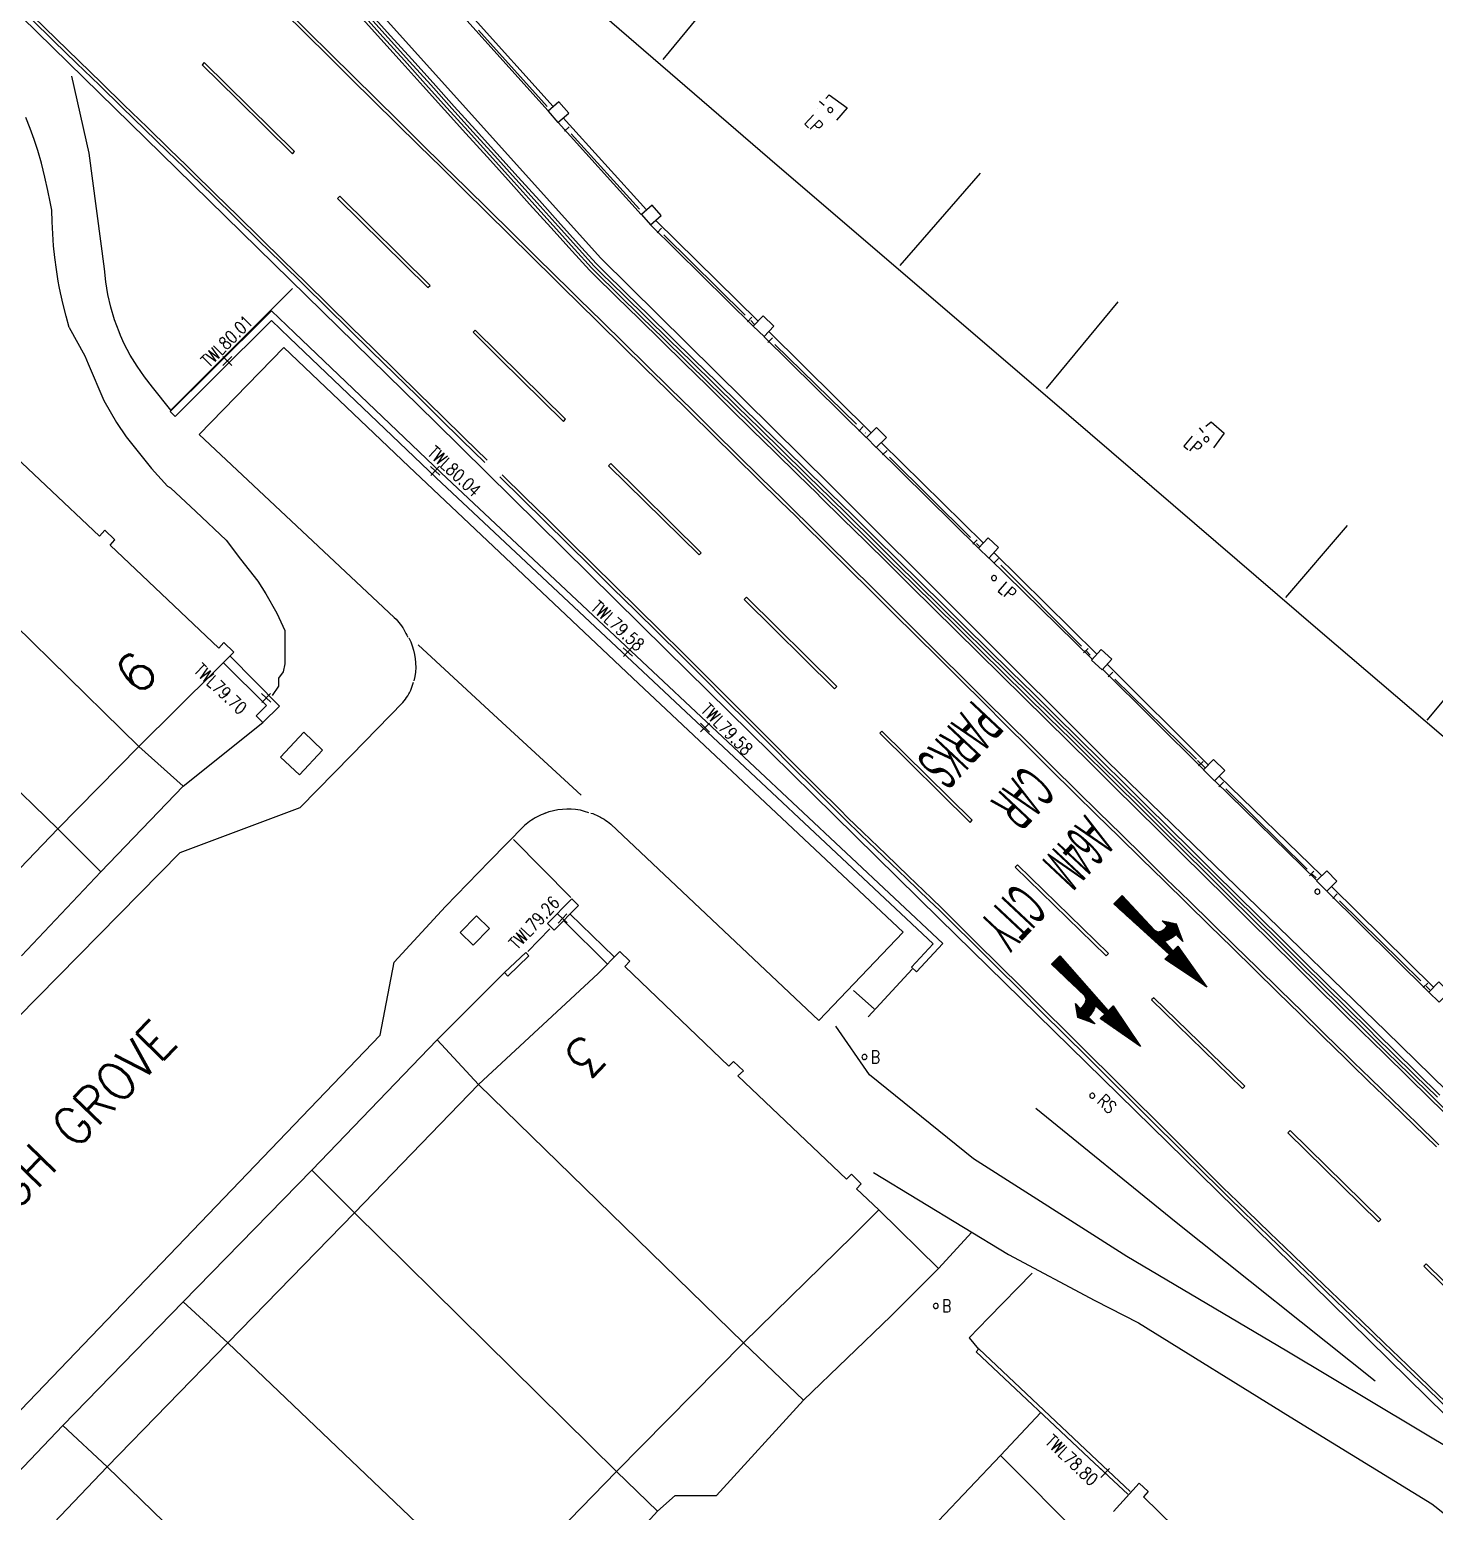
# Model space of a CAD drawing. Extents: x 427500 to 429848, y 434500 to 436505.
# Drawn here: x 429669.31 to 429713.58, y 434694.53 to 434741.22 of the extents above; entities that cross this region are included whole.
import ezdxf

# ---------------------------------------------------------------- set-up
doc = ezdxf.new("R2010")
doc.units = 0
doc.layers.get('0').update_dxf_attribs({"color": 222})
doc.layers.add('LPTIP_Ex_Base', color=8, linetype='Continuous')
doc.layers.add('ROADNAME', color=7, linetype='Continuous')
doc.styles.add('ARIAL', font='arial.ttf', dxfattribs={"width": 0.8})
doc.styles.add('LCC Romans', font='romans.shx', dxfattribs={"width": 0.9})
doc.styles.add('MtXpl_Romans', font='romans__.ttf')
doc.styles.get("Standard").update_dxf_attribs({"font": 'romans.shx'})

# ---------------------------------------------------------------- blocks, each defined once
blk = doc.blocks.new('FENCE_UP')
at = {"color": 0, "linetype": 'ByBlock', "flags": 128}
blk.add_lwpolyline([(0, 0.5), (0, -0.5)], dxfattribs=at)
blk = doc.blocks.new('CIRCL')
at = {"color": 0, "linetype": 'ByBlock', "flags": 128}
for points in [[(0.5, 0), (0.475, 0.154), (0.404, 0.293), (0.293, 0.404), (0.154, 0.475), (0, 0.5), (-0.154, 0.475), (-0.293, 0.404), (-0.404, 0.293), (-0.475, 0.154), (-0.5, 0), (-0.475, -0.154), (-0.404, -0.293), (-0.293, -0.404), (-0.154, -0.475), (0, -0.5), (0.154, -0.475), (0.293, -0.404), (0.404, -0.293), (0.475, -0.154)], [(0.5, 0), (0.475, -0.154)]]:
    blk.add_lwpolyline(points, dxfattribs=at)
blk = doc.blocks.new('MH_ARROW_15')
at = {"color": 0, "linetype": 'ByBlock', "flags": 128}
for points in [[(-0.104292, 0.056859), (0.033795, 0.104793)], [(0.055556, 0.093662), (0.001504, 0.093662)], [(0.050742, 0.096169), (0.008724, 0.096169)], [(0.045828, 0.098576), (0.015945, 0.098576)], [(0.041015, 0.101183), (0.023165, 0.101183)], [(0.036101, 0.10369), (0.030385, 0.10369)], [(0.033795, 0.104793), (0.129663, 0.055455)], [(-0.5, -0.047633), (-0.102487, 0.01063)], [(-0.102587, 0.000802), (-0.169174, 0.000802)], [(-0.102587, 0.00341), (-0.152026, 0.00341)], [(-0.102487, 0.005917), (-0.134878, 0.005917)], [(-0.102487, 0.008424), (-0.11783, 0.008424)], [(-0.027276, 0.056458), (-0.104292, 0.056859)], [(-0.102487, 0.01063), (-0.102788, -0.030686)], [(0.123746, 0.058564), (-0.099679, 0.058564)], [(0.118833, 0.060971), (-0.092459, 0.060971)], [(0.114019, 0.063578), (-0.085239, 0.063578)], [(0.109105, 0.066085), (-0.078018, 0.066085)], [(0.104292, 0.068592), (-0.070798, 0.068592)], [(0.099378, 0.071099), (-0.063578, 0.071099)], [(0.094565, 0.073606), (-0.056358, 0.073606)], [(0.089651, 0.076013), (-0.049138, 0.076013)], [(0.084737, 0.07862), (-0.041917, 0.07862)], [(0.079924, 0.081127), (-0.034697, 0.081127)], [(0.07501, 0.083634), (-0.027477, 0.083634)], [(-0.024769, 0.0358), (-0.027276, 0.056458)], [(0.12856, 0.056057), (-0.027176, 0.056057)], [(0.071099, 0.05355), (-0.026875, 0.05355)], [(0.070798, 0.051043), (-0.026574, 0.051043)], [(0.070497, 0.048536), (-0.026274, 0.048536)], [(0.070096, 0.046029), (-0.025973, 0.046029)], [(0.069795, 0.043522), (-0.025672, 0.043522)], [(0.069495, 0.041015), (-0.025371, 0.041015)], [(0.069093, 0.038408), (-0.02507, 0.038408)], [(0.068793, 0.036001), (-0.024769, 0.036001)], [(-0.019254, 0.015443), (-0.024769, 0.0358)], [(0.068893, 0.033494), (-0.024168, 0.033494)], [(0.069394, 0.030987), (-0.023466, 0.030987)], [(0.069896, 0.02848), (-0.022764, 0.02848)], [(0.070397, 0.025973), (-0.022062, 0.025973)], [(0.070899, 0.023466), (-0.02146, 0.023466)], [(0.0714, 0.020959), (-0.020758, 0.020959)], [(0.070197, 0.086141), (-0.020257, 0.086141)], [(0.072002, 0.018452), (-0.020056, 0.018452)], [(0.072503, 0.015945), (-0.019354, 0.015945)], [(-0.013438, -0.000401), (-0.019254, 0.015443)], [(0.073004, 0.013438), (-0.018452, 0.013438)], [(0.073506, 0.010931), (-0.017549, 0.010931)], [(0.07491, 0.008424), (-0.016647, 0.008424)], [(0.076815, 0.005917), (-0.015744, 0.005917)], [(0.078821, 0.00341), (-0.014842, 0.00341)], [(0.080826, 0.000802), (-0.013839, 0.000802)], [(0.065283, 0.088648), (-0.013037, 0.088648)], [(0.060469, 0.091155), (-0.005716, 0.091155)], [(0.0714, 0.055756), (0.068692, 0.034797)], [(0.068692, 0.034797), (0.073706, 0.009928)], [(0.129663, 0.055455), (0.0714, 0.055756)], [(0.073706, 0.009928), (0.091757, -0.013037)], [(-0.103189, -0.104793), (-0.5, -0.047633)], [(0.499799, -0.046731), (-0.494384, -0.046731)], [(0.499799, -0.049238), (-0.488367, -0.049238)], [(0.499799, -0.044224), (-0.477236, -0.044224)], [(0.499699, -0.051745), (-0.471019, -0.051745)], [(0.499799, -0.041717), (-0.460189, -0.041717)], [(0.499699, -0.054252), (-0.45357, -0.054252)], [(0.499799, -0.03931), (-0.443041, -0.03931)], [(0.499699, -0.056759), (-0.436221, -0.056759)], [(0.499799, -0.036703), (-0.425892, -0.036703)], [(0.499699, -0.059266), (-0.418873, -0.059266)], [(0.499799, -0.034196), (-0.408845, -0.034196)], [(-0.102988, -0.061873), (-0.401424, -0.061873)], [(0.4999, -0.031689), (-0.391697, -0.031689)], [(-0.102988, -0.06428), (-0.384075, -0.06428)], [(-0.102788, -0.029182), (-0.374549, -0.029182)], [(-0.102988, -0.066787), (-0.366727, -0.066787)], [(-0.102788, -0.026675), (-0.357401, -0.026675)], [(-0.102988, -0.069294), (-0.349278, -0.069294)], [(-0.102688, -0.024268), (-0.340353, -0.024268)], [(-0.102988, -0.071801), (-0.331929, -0.071801)], [(-0.102688, -0.021661), (-0.323205, -0.021661)], [(-0.102988, -0.074308), (-0.314481, -0.074308)], [(-0.102688, -0.019154), (-0.306057, -0.019154)], [(-0.103089, -0.076915), (-0.297132, -0.076915)], [(-0.102688, -0.016747), (-0.289009, -0.016747)], [(-0.103089, -0.079322), (-0.279783, -0.079322)], [(-0.102688, -0.01414), (-0.271861, -0.01414)], [(-0.103089, -0.081829), (-0.262335, -0.081829)], [(-0.102688, -0.011633), (-0.254713, -0.011633)], [(-0.103089, -0.084336), (-0.244986, -0.084336)], [(-0.102587, -0.009126), (-0.237565, -0.009126)], [(-0.103089, -0.086843), (-0.227537, -0.086843)], [(-0.102587, -0.006619), (-0.220517, -0.006619)], [(-0.103089, -0.08935), (-0.210189, -0.08935)], [(-0.102587, -0.004112), (-0.203369, -0.004112)], [(-0.103189, -0.091857), (-0.19284, -0.091857)], [(-0.102587, -0.001705), (-0.186221, -0.001705)], [(-0.102988, -0.060971), (-0.103189, -0.104793)], [(0.499499, -0.086743), (-0.102988, -0.060971)], [(-0.102788, -0.030686), (-0.001103, -0.025572)], [(0.499699, -0.061873), (-0.082431, -0.061873)], [(0.4999, -0.029182), (-0.073907, -0.029182)], [(0.4999, -0.026675), (-0.024168, -0.026675)], [(0.499699, -0.06428), (-0.023867, -0.06428)], [(-0.001103, -0.025572), (-0.013438, -0.000401)], [(0.082732, -0.001705), (-0.012836, -0.001705)], [(0.084737, -0.004112), (-0.011532, -0.004112)], [(0.086743, -0.006619), (-0.010329, -0.006619)], [(0.088648, -0.009126), (-0.009126, -0.009126)], [(0.090654, -0.011633), (-0.007922, -0.011633)], [(0.095668, -0.01414), (-0.006719, -0.01414)], [(0.104392, -0.016747), (-0.005415, -0.016747)], [(0.113217, -0.019154), (-0.004212, -0.019154)], [(0.4999, -0.021661), (-0.003008, -0.021661)], [(0.4999, -0.024268), (-0.001805, -0.024268)], [(0.499599, -0.066787), (0.034697, -0.066787)], [(0.091757, -0.013037), (0.119134, -0.020858)], [(0.499599, -0.069294), (0.093261, -0.069294)], [(0.119134, -0.020858), (0.5, -0.011833)], [(0.499599, -0.071801), (0.151825, -0.071801)], [(0.4999, -0.019154), (0.190634, -0.019154)], [(0.499599, -0.074308), (0.210389, -0.074308)], [(0.499599, -0.076915), (0.268953, -0.076915)], [(0.5, -0.016747), (0.296229, -0.016747)], [(0.499599, -0.079322), (0.327517, -0.079322)], [(0.499499, -0.081829), (0.386081, -0.081829)], [(0.5, -0.01414), (0.401725, -0.01414)], [(0.499499, -0.084336), (0.444645, -0.084336)], [(0.5, -0.011833), (0.499499, -0.086743)], [(-0.103189, -0.094364), (-0.175391, -0.094364)], [(-0.103189, -0.096871), (-0.158043, -0.096871)], [(-0.103189, -0.099479), (-0.140694, -0.099479)], [(-0.103189, -0.101885), (-0.123245, -0.101885)], [(-0.103189, -0.104392), (-0.105897, -0.104392)]]:
    blk.add_lwpolyline(points, dxfattribs=at)
blk = doc.blocks.new('MH_ARROW_16')
at = {"color": 0, "linetype": 'ByBlock', "flags": 128}
for points in [[(-0.5, 0.045091), (-0.10248, 0.103979)], [(-0.102579, 0.095181), (-0.162567, 0.095181)], [(-0.102579, 0.09768), (-0.145671, 0.09768)], [(-0.10248, 0.10018), (-0.128774, 0.10018)], [(-0.10248, 0.102679), (-0.111978, 0.102679)], [(-0.10248, 0.103979), (-0.102679, 0.062687)], [(-0.103079, -0.011398), (-0.5, 0.045091)], [(0.4999, 0.045191), (-0.4999, 0.045191)], [(0.4999, 0.04769), (-0.483103, 0.04769)], [(0.4998, 0.042591), (-0.482404, 0.042591)], [(0.4999, 0.05019), (-0.466207, 0.05019)], [(0.4998, 0.040192), (-0.464907, 0.040192)], [(0.4999, 0.052689), (-0.44931, 0.052689)], [(0.4998, 0.037692), (-0.447311, 0.037692)], [(0.4999, 0.055189), (-0.432513, 0.055189)], [(0.4998, 0.035193), (-0.429814, 0.035193)], [(0.4999, 0.057588), (-0.415617, 0.057588)], [(0.4998, 0.032693), (-0.412218, 0.032693)], [(0.4999, 0.060188), (-0.39872, 0.060188)], [(-0.102879, 0.030194), (-0.394721, 0.030194)], [(0.4999, 0.062687), (-0.381824, 0.062687)], [(-0.102879, 0.027594), (-0.377125, 0.027594)], [(-0.102679, 0.065087), (-0.365027, 0.065087)], [(-0.102879, 0.025195), (-0.359628, 0.025195)], [(-0.102679, 0.067686), (-0.34813, 0.067686)], [(-0.102879, 0.022695), (-0.342032, 0.022695)], [(-0.102679, 0.070186), (-0.331234, 0.070186)], [(-0.102879, 0.020096), (-0.324535, 0.020096)], [(-0.102679, 0.072685), (-0.314337, 0.072685)], [(-0.102879, 0.017696), (-0.306939, 0.017696)], [(-0.102679, 0.075185), (-0.29754, 0.075185)], [(-0.102879, 0.015197), (-0.289442, 0.015197)], [(-0.102579, 0.077684), (-0.280644, 0.077684)], [(-0.102879, 0.012697), (-0.271846, 0.012697)], [(-0.102579, 0.080184), (-0.263747, 0.080184)], [(-0.102979, 0.010198), (-0.254349, 0.010198)], [(-0.102579, 0.082583), (-0.246951, 0.082583)], [(-0.102979, 0.007698), (-0.236753, 0.007698)], [(-0.102579, 0.085183), (-0.230054, 0.085183)], [(-0.102979, 0.005099), (-0.219256, 0.005099)], [(-0.102579, 0.087682), (-0.213157, 0.087682)], [(-0.102979, 0.002699), (-0.20166, 0.002699)], [(-0.102579, 0.090182), (-0.196261, 0.090182)], [(-0.102979, 0.0002), (-0.184163, 0.0002)], [(-0.102579, 0.092681), (-0.179464, 0.092681)], [(-0.102879, 0.032494), (-0.103079, -0.011398)], [(-0.0012, 0.026795), (-0.102879, 0.032494)], [(-0.102679, 0.062687), (0.5, 0.082583)], [(0.4998, 0.030194), (-0.061188, 0.030194)], [(0.4999, 0.065087), (-0.029494, 0.065087)], [(-0.019796, -0.013997), (-0.013797, 0.0018)], [(0.4998, 0.027594), (-0.016497, 0.027594)], [(0.080884, 0.0002), (-0.014397, 0.0002)], [(-0.013797, 0.0018), (-0.0012, 0.026795)], [(0.082883, 0.002699), (-0.013397, 0.002699)], [(0.084883, 0.005099), (-0.012098, 0.005099)], [(0.086883, 0.007698), (-0.010898, 0.007698)], [(0.088882, 0.010198), (-0.009598, 0.010198)], [(0.090982, 0.012697), (-0.008398, 0.012697)], [(0.09818, 0.015197), (-0.007099, 0.015197)], [(0.107279, 0.017696), (-0.005799, 0.017696)], [(0.116377, 0.020096), (-0.004599, 0.020096)], [(0.4997, 0.022695), (-0.003299, 0.022695)], [(0.4998, 0.025195), (-0.0021, 0.025195)], [(0.5, 0.067686), (0.046391, 0.067686)], [(0.091482, 0.013297), (0.073185, -0.009498)], [(0.118876, 0.020796), (0.091482, 0.013297)], [(0.4997, 0.007698), (0.118876, 0.020796)], [(0.5, 0.070186), (0.122276, 0.070186)], [(0.4997, 0.020096), (0.138972, 0.020096)], [(0.5, 0.072685), (0.19826, 0.072685)], [(0.4997, 0.017696), (0.211358, 0.017696)], [(0.5, 0.075185), (0.274145, 0.075185)], [(0.4997, 0.015197), (0.283743, 0.015197)], [(0.5, 0.077684), (0.35003, 0.077684)], [(0.4997, 0.012697), (0.356229, 0.012697)], [(0.5, 0.080184), (0.425915, 0.080184)], [(0.4997, 0.010198), (0.428614, 0.010198)], [(0.5, 0.082583), (0.4997, 0.007698)], [(-0.102979, -0.0023), (-0.166667, -0.0023)], [(-0.102979, -0.004799), (-0.14907, -0.004799)], [(-0.102979, -0.007299), (-0.131574, -0.007299)], [(-0.102979, -0.009798), (-0.113977, -0.009798)], [(0.032294, -0.103979), (-0.105379, -0.054589)], [(-0.105379, -0.054589), (-0.028294, -0.054889)], [(-0.041592, -0.054789), (-0.104579, -0.054789)], [(0.125275, -0.057289), (-0.09758, -0.057289)], [(0.120276, -0.059788), (-0.090582, -0.059788)], [(0.115277, -0.062288), (-0.083683, -0.062288)], [(0.110278, -0.064787), (-0.076685, -0.064787)], [(0.105279, -0.067287), (-0.069786, -0.067287)], [(0.10028, -0.069786), (-0.062787, -0.069786)], [(0.095381, -0.072286), (-0.055789, -0.072286)], [(0.090382, -0.074785), (-0.04889, -0.074785)], [(0.085383, -0.077285), (-0.041892, -0.077285)], [(0.080384, -0.079784), (-0.034993, -0.079784)], [(-0.028294, -0.054889), (-0.025595, -0.034293)], [(0.070386, -0.054789), (-0.028294, -0.054789)], [(0.070086, -0.05229), (-0.027994, -0.05229)], [(0.075385, -0.082284), (-0.027994, -0.082284)], [(0.069786, -0.04979), (-0.027594, -0.04979)], [(0.069486, -0.047291), (-0.027295, -0.047291)], [(0.069186, -0.044791), (-0.026995, -0.044791)], [(0.068886, -0.042292), (-0.026595, -0.042292)], [(0.068586, -0.039792), (-0.026295, -0.039792)], [(0.068286, -0.037293), (-0.025995, -0.037293)], [(0.067886, -0.034793), (-0.025695, -0.034793)], [(-0.025595, -0.034293), (-0.019796, -0.013997)], [(0.068286, -0.032394), (-0.024995, -0.032394)], [(0.068786, -0.029794), (-0.024295, -0.029794)], [(0.069386, -0.027295), (-0.023595, -0.027295)], [(0.069886, -0.024795), (-0.022895, -0.024795)], [(0.070386, -0.022296), (-0.022196, -0.022296)], [(0.070986, -0.019796), (-0.021496, -0.019796)], [(0.070386, -0.084783), (-0.020996, -0.084783)], [(0.071486, -0.017397), (-0.020796, -0.017397)], [(0.071986, -0.014797), (-0.019996, -0.014797)], [(0.072585, -0.012298), (-0.019196, -0.012298)], [(0.073085, -0.009798), (-0.018196, -0.009798)], [(0.074885, -0.007299), (-0.017297, -0.007299)], [(0.076885, -0.004799), (-0.016297, -0.004799)], [(0.078884, -0.0023), (-0.015397, -0.0023)], [(0.065487, -0.087283), (-0.014097, -0.087283)], [(0.060488, -0.089782), (-0.007099, -0.089782)], [(0.055489, -0.092382), (-0.0002, -0.092382)], [(0.128674, -0.055589), (0.032294, -0.103979)], [(0.073185, -0.009498), (0.067886, -0.034293)], [(0.067886, -0.034293), (0.070386, -0.055389)], [(0.070386, -0.055389), (0.128674, -0.055589)], [(0.05049, -0.094881), (0.006799, -0.094881)], [(0.045491, -0.097281), (0.013797, -0.097281)], [(0.040492, -0.09978), (0.020696, -0.09978)], [(0.035493, -0.10228), (0.027694, -0.10228)]]:
    blk.add_lwpolyline(points, dxfattribs=at)
blk = doc.blocks.new('SPOT')
at = {"color": 0, "linetype": 'ByBlock', "flags": 128}
for points in [[(-0.5, 0), (0.5, 0)], [(0, 0.5), (0, -0.5)]]:
    blk.add_lwpolyline(points, dxfattribs=at)

msp = doc.modelspace()

# ---------------------------------------------------------------- linework, layer by layer
at = {"layer": 'LPTIP_Ex_Base', "color": 251, "true_color": 0x636466}
for p, q in [((429670.557, 434731.83), (429670.557, 434731.83)), ((429670.557, 434731.83), (429670.557, 434731.83)), ((429670.557, 434731.83), (429670.557, 434731.83)), ((429670.557, 434731.83), (429670.557, 434731.83)), ((429670.557, 434731.83), (429670.557, 434731.83)), ((429670.557, 434731.83), (429670.557, 434731.83)), ((429670.557, 434731.83), (429670.557, 434731.83)), ((429670.557, 434731.83), (429670.557, 434731.83)), ((429670.557, 434731.83), (429671.05, 434730.934)), ((429671.05, 434730.934), (429671.15, 434730.684)), ((429671.15, 434730.684), (429671.65, 434729.534)), ((429671.65, 434729.534), (429672.05, 434728.834)), ((429672.05, 434728.834), (429672.35, 434728.384)), ((429672.35, 434728.384), (429673.15, 434727.384)), ((429663.8, 434727.384), (429672.75, 434718.634)), ((429673.15, 434727.384), (429673.65, 434726.834)), ((429673.65, 434726.834), (429673.75, 434726.784)), ((429673.75, 434726.784), (429674.55, 434726.034)), ((429674.55, 434726.034), (429675.5, 434725.134)), ((429675.5, 434725.134), (429675.95, 434724.534)), ((429675.95, 434724.534), (429676.5, 434723.834)), ((429662.45, 434723.534), (429670.2, 434716.034)), ((429676.5, 434723.834), (429676.75, 434723.434)), ((429676.75, 434723.434), (429677.1, 434722.834)), ((429677.1, 434722.834), (429677.35, 434722.284)), ((429677.35, 434722.284), (429677.35, 434721.234)), ((429677.35, 434721.234), (429677.3, 434720.984)), ((429675.157, 434721.009), (429672.75, 434718.634)), ((429677.3, 434720.984), (429677.15, 434720.784)), ((429677.15, 434720.784), (429677.15, 434720.534)), ((429677.15, 434720.534), (429676.95, 434720.234)), ((429674.15, 434717.384), (429676.654, 434719.384)), ((429672.75, 434718.634), (429670.2, 434716.034)), ((429672.75, 434718.634), (429674.15, 434717.384)), ((429671.55, 434714.684), (429674.15, 434717.384)), ((429674.05, 434715.284), (429677.83, 434716.711)), ((429677.83, 434716.711), (429677.83, 434716.711)), ((429677.83, 434716.711), (429677.83, 434716.711)), ((429670.2, 434716.034), (429667.65, 434713.384)), ((429670.2, 434716.034), (429671.55, 434714.684)), ((429659.8, 434700.834), (429674.05, 434715.284)), ((429669.05, 434712.034), (429671.55, 434714.684)), ((429680.8, 434711.834), (429682.41, 434713.586)), ((429682.41, 434713.586), (429682.41, 434713.586)), ((429682.41, 434713.586), (429682.41, 434713.586)), ((429682.41, 434713.586), (429682.41, 434713.586)), ((429682.41, 434713.586), (429682.41, 434713.586)), ((429682.41, 434713.586), (429682.41, 434713.586)), ((429680.35, 434709.534), (429680.8, 434711.834)), ((429682.15, 434709.384), (429684.271, 434711.505)), ((429683.45, 434707.984), (429687.223, 434711.473)), ((429666.35, 434694.934), (429680.35, 434709.534)), ((429682.15, 434709.384), (429678.2, 434705.284)), ((429683.45, 434707.984), (429682.15, 434709.384)), ((429683.45, 434707.984), (429679.55, 434703.934)), ((429691.8, 434699.834), (429683.45, 434707.984)), ((429678.2, 434705.284), (429674.15, 434701.134)), ((429678.2, 434705.284), (429679.55, 434703.934)), ((429679.55, 434703.934), (429675.55, 434699.834)), ((429679.55, 434703.934), (429687.8, 434695.784)), ((429696.073, 434704.026), (429697.95, 434702.184)), ((429695.245, 434703.199), (429691.8, 434699.834)), ((429699.002, 434703.322), (429697.95, 434702.184)), ((429696.45, 434700.684), (429697.95, 434702.184)), ((429674.15, 434701.134), (429670.35, 434697.234)), ((429674.15, 434701.134), (429675.55, 434699.834)), ((429693.7, 434698.034), (429696.45, 434700.684)), ((429699.526, 434700.632), (429698.912, 434700.001)), ((429675.55, 434699.834), (429671.75, 434695.934)), ((429675.55, 434699.834), (429683.95, 434691.834)), ((429687.8, 434695.784), (429691.8, 434699.834)), ((429693.7, 434698.034), (429691.8, 434699.834)), ((429698.912, 434700.001), (429699.214, 434699.642)), ((429690.95, 434695.034), (429693.7, 434698.034)), ((429699.9, 434696.284), (429701.174, 434697.64)), ((429670.35, 434697.234), (429666.45, 434693.134)), ((429670.35, 434697.234), (429671.75, 434695.934)), ((429697.95, 434694.234), (429699.9, 434696.284)), ((429702.525, 434693.658), (429699.9, 434696.284)), ((429671.75, 434695.934), (429667.8, 434691.784)), ((429671.75, 434695.934), (429680.1, 434687.834)), ((429683.95, 434691.834), (429687.8, 434695.784)), ((429687.8, 434695.784), (429689.1, 434694.534)), ((429689.1, 434694.534), (429689.65, 434695.034)), ((429689.65, 434695.034), (429690.95, 434695.034)), ((429688.55, 434693.934), (429689.1, 434694.534))]:
    msp.add_line(p, q, dxfattribs=at)
at = {"layer": 'LPTIP_Ex_Base', "color": 251, "true_color": 0x636466, "flags": 128}
for points in [[(429673.058, 434751.203), (429673.091, 434751.085), (429673.137, 434750.918), (429673.192, 434750.723), (429673.252, 434750.525), (429673.313, 434750.345), (429673.371, 434750.192), (429673.427, 434750.05), (429673.49, 434749.908), (429673.568, 434749.752), (429673.67, 434749.572), (429673.814, 434749.34), (429673.996, 434749.066), (429674.185, 434748.787), (429674.353, 434748.543), (429674.469, 434748.374), (429679.456, 434742.75), (429687.305, 434734.012), (429694.539, 434726.875), (429703.289, 434718.145), (429712.045, 434709.659), (429720.189, 434701.7)], [(429717.099, 434716.172), (429709.979, 434722.255), (429701.382, 434729.64), (429692.869, 434736.937), (429685.278, 434743.487), (429680.689, 434747.381)], [(429666.605, 434744.014), (429673.949, 434736.834), (429682.098, 434728.853), (429689.359, 434721.681), (429697.981, 434713.198), (429706.718, 434704.638), (429715.137, 434696.375)], [(429691.453, 434742.936), (429689.265, 434740.28)], [(429677.298, 434741.783), (429678.011, 434741.081), (429678.723, 434740.379), (429679.435, 434739.676), (429680.147, 434738.974), (429680.859, 434738.272), (429681.571, 434737.57), (429682.283, 434736.868), (429682.995, 434736.166), (429683.707, 434735.464), (429684.42, 434734.762), (429685.132, 434734.06), (429685.844, 434733.358), (429686.179, 434733.028), (429686.557, 434732.656), (429687.27, 434731.955), (429687.983, 434731.255), (429688.696, 434730.554), (429689.409, 434729.853), (429690.123, 434729.152), (429690.836, 434728.451), (429691.549, 434727.75), (429692.262, 434727.049), (429692.975, 434726.348), (429693.44, 434725.892), (429693.687, 434725.646), (429694.397, 434724.941), (429695.107, 434724.237), (429695.816, 434723.532), (429696.526, 434722.828), (429697.236, 434722.123), (429697.945, 434721.419), (429698.655, 434720.714), (429699.365, 434720.01), (429700.074, 434719.305), (429700.784, 434718.601), (429701.494, 434717.896), (429702.203, 434717.192), (429702.257, 434717.139), (429702.918, 434716.491), (429703.632, 434715.791), (429704.346, 434715.091), (429705.06, 434714.392), (429705.775, 434713.692), (429706.489, 434712.992), (429707.203, 434712.292), (429707.918, 434711.592), (429708.632, 434710.892), (429709.346, 434710.192), (429710.06, 434709.493), (429710.775, 434708.793), (429710.972, 434708.599), (429711.492, 434708.096), (429712.211, 434707.401), (429712.93, 434706.706), (429713.649, 434706.01)], [(429677.369, 434741.854), (429678.081, 434741.152), (429678.793, 434740.45), (429679.505, 434739.748), (429680.217, 434739.046), (429680.929, 434738.344), (429681.641, 434737.642), (429682.353, 434736.939), (429683.066, 434736.237), (429683.778, 434735.535), (429684.49, 434734.833), (429685.202, 434734.131), (429685.914, 434733.429), (429686.249, 434733.099), (429686.627, 434732.728), (429687.34, 434732.027), (429688.053, 434731.326), (429688.766, 434730.625), (429689.48, 434729.924), (429690.193, 434729.223), (429690.906, 434728.522), (429691.619, 434727.821), (429692.332, 434727.12), (429693.046, 434726.419), (429693.51, 434725.963), (429693.758, 434725.717), (429694.467, 434725.012), (429695.177, 434724.308), (429695.887, 434723.603), (429696.596, 434722.899), (429697.306, 434722.194), (429698.016, 434721.49), (429698.726, 434720.785), (429699.435, 434720.081), (429700.145, 434719.376), (429700.855, 434718.672), (429701.564, 434717.967), (429702.274, 434717.263), (429702.327, 434717.21), (429702.988, 434716.563), (429703.702, 434715.863), (429704.416, 434715.163), (429705.13, 434714.463), (429705.845, 434713.763), (429706.559, 434713.063), (429707.273, 434712.363), (429707.988, 434711.664), (429708.702, 434710.964), (429709.416, 434710.264), (429710.13, 434709.564), (429710.845, 434708.864), (429711.042, 434708.671), (429711.562, 434708.168), (429712.281, 434707.473), (429713, 434706.777), (429713.718, 434706.082)], [(429680.011, 434741.766), (429680.681, 434741.024), (429681.351, 434740.282), (429682.021, 434739.54), (429682.691, 434738.797), (429683.361, 434738.055), (429684.032, 434737.313), (429684.702, 434736.571), (429685.372, 434735.828), (429686.042, 434735.086), (429686.712, 434734.344), (429687.163, 434733.844), (429687.394, 434733.617), (429688.108, 434732.917), (429688.822, 434732.217), (429689.536, 434731.517), (429690.25, 434730.817), (429690.964, 434730.117), (429691.678, 434729.417), (429692.392, 434728.716), (429693.106, 434728.016), (429693.82, 434727.316), (429694.346, 434726.801), (429694.534, 434726.615), (429695.246, 434725.913), (429695.958, 434725.211), (429696.669, 434724.508), (429697.381, 434723.806), (429698.093, 434723.104), (429698.805, 434722.402), (429699.517, 434721.699), (429700.229, 434720.997), (429700.941, 434720.295), (429701.653, 434719.593), (429702.365, 434718.89), (429703.077, 434718.188), (429703.128, 434718.137), (429703.788, 434717.485), (429704.499, 434716.782), (429705.21, 434716.078), (429705.921, 434715.375), (429706.632, 434714.672), (429707.343, 434713.969), (429708.054, 434713.265), (429708.765, 434712.562), (429709.475, 434711.859), (429710.186, 434711.156), (429710.897, 434710.453), (429711.608, 434709.749), (429711.816, 434709.544), (429712.321, 434709.048), (429713.035, 434708.348), (429713.749, 434707.648)], [(429683.658, 434727.575), (429682.944, 434728.275), (429682.23, 434728.975), (429681.516, 434729.675), (429680.802, 434730.375), (429680.087, 434731.075), (429679.373, 434731.775), (429678.659, 434732.475), (429677.945, 434733.175), (429677.231, 434733.875), (429676.517, 434734.575), (429675.803, 434735.275), (429675.089, 434735.975), (429674.375, 434736.675), (429674.175, 434736.871), (429673.658, 434737.373), (429672.941, 434738.069), (429672.224, 434738.766), (429671.506, 434739.463), (429670.789, 434740.159), (429670.072, 434740.856), (429669.354, 434741.553)], [(429683.728, 434727.646), (429683.014, 434728.346), (429682.3, 434729.046), (429681.586, 434729.746), (429680.872, 434730.446), (429680.157, 434731.146), (429679.443, 434731.846), (429678.729, 434732.546), (429678.015, 434733.246), (429677.301, 434733.946), (429676.587, 434734.646), (429675.873, 434735.347), (429675.159, 434736.047), (429674.445, 434736.747), (429674.245, 434736.943), (429673.728, 434737.444), (429673.011, 434738.141), (429672.293, 434738.838), (429671.576, 434739.535), (429670.859, 434740.231), (429670.141, 434740.928), (429669.424, 434741.625)], [(429679.704, 434741.659), (429680.374, 434740.917), (429681.044, 434740.174), (429681.714, 434739.432), (429682.384, 434738.69), (429683.054, 434737.948), (429683.724, 434737.205), (429684.395, 434736.463), (429685.065, 434735.721), (429685.735, 434734.979), (429686.405, 434734.236), (429686.947, 434733.636), (429687.086, 434733.5), (429687.8, 434732.8), (429688.514, 434732.1), (429689.228, 434731.4), (429689.942, 434730.699), (429690.656, 434729.999), (429691.369, 434729.299), (429692.083, 434728.599), (429692.797, 434727.899), (429693.511, 434727.199), (429694.135, 434726.587), (429694.225, 434726.498), (429694.937, 434725.796), (429695.649, 434725.094), (429696.361, 434724.391), (429697.073, 434723.689), (429697.785, 434722.987), (429698.497, 434722.285), (429699.209, 434721.582), (429699.92, 434720.88), (429700.632, 434720.178), (429701.344, 434719.476), (429702.056, 434718.773), (429702.768, 434718.071), (429702.917, 434717.924), (429703.479, 434717.368), (429704.19, 434716.665), (429704.901, 434715.962), (429705.612, 434715.258), (429706.323, 434714.555), (429707.034, 434713.852), (429707.745, 434713.149), (429708.456, 434712.446), (429709.167, 434711.742), (429709.878, 434711.039), (429710.589, 434710.336), (429711.3, 434709.633), (429711.605, 434709.33), (429712.013, 434708.931), (429712.726, 434708.231), (429713.44, 434707.53), (429714.154, 434706.83)], [(429679.778, 434741.726), (429680.448, 434740.984), (429681.118, 434740.241), (429681.788, 434739.499), (429682.458, 434738.757), (429683.129, 434738.015), (429683.799, 434737.272), (429684.469, 434736.53), (429685.139, 434735.788), (429685.809, 434735.046), (429686.479, 434734.303), (429687.019, 434733.706), (429687.156, 434733.571), (429687.87, 434732.871), (429688.584, 434732.171), (429689.298, 434731.471), (429690.012, 434730.771), (429690.726, 434730.071), (429691.44, 434729.37), (429692.154, 434728.67), (429692.867, 434727.97), (429693.581, 434727.27), (429694.205, 434726.658), (429694.295, 434726.569), (429695.007, 434725.867), (429695.719, 434725.165), (429696.431, 434724.463), (429697.143, 434723.76), (429697.855, 434723.058), (429698.567, 434722.356), (429699.279, 434721.654), (429699.991, 434720.951), (429700.703, 434720.249), (429701.414, 434719.547), (429702.126, 434718.845), (429702.838, 434718.142), (429702.988, 434717.995), (429703.55, 434717.439), (429704.26, 434716.736), (429704.971, 434716.033), (429705.682, 434715.33), (429706.393, 434714.626), (429707.104, 434713.923), (429707.815, 434713.22), (429708.526, 434712.517), (429709.237, 434711.813), (429709.948, 434711.11), (429710.659, 434710.407), (429711.37, 434709.704), (429711.676, 434709.401), (429712.083, 434709.002), (429712.796, 434708.302), (429713.51, 434707.602), (429714.224, 434706.901)], [(429679.937, 434741.699), (429680.607, 434740.957), (429681.277, 434740.215), (429681.947, 434739.473), (429682.617, 434738.73), (429683.287, 434737.988), (429683.957, 434737.246), (429684.627, 434736.504), (429685.298, 434735.761), (429685.968, 434735.019), (429686.638, 434734.277), (429687.091, 434733.775), (429687.324, 434733.546), (429688.038, 434732.846), (429688.752, 434732.146), (429689.466, 434731.446), (429690.18, 434730.745), (429690.894, 434730.045), (429691.608, 434729.345), (429692.322, 434728.645), (429693.036, 434727.945), (429693.75, 434727.245), (429694.275, 434726.73), (429694.464, 434726.544), (429695.175, 434725.842), (429695.887, 434725.14), (429696.599, 434724.437), (429697.311, 434723.735), (429698.023, 434723.033), (429698.735, 434722.33), (429699.447, 434721.628), (429700.159, 434720.926), (429700.871, 434720.224), (429701.583, 434719.521), (429702.295, 434718.819), (429703.006, 434718.117), (429703.058, 434718.066), (429703.717, 434717.414), (429704.428, 434716.711), (429705.139, 434716.007), (429705.85, 434715.304), (429706.561, 434714.601), (429707.272, 434713.898), (429707.983, 434713.194), (429708.694, 434712.491), (429709.405, 434711.788), (429710.116, 434711.085), (429710.827, 434710.381), (429711.538, 434709.678), (429711.746, 434709.473), (429712.251, 434708.977), (429712.965, 434708.277), (429713.679, 434707.576)], [(429683.084, 434741.508), (429685.645, 434738.653)], [(429685.809, 434738.796), (429683.237, 434741.654)], [(429683.458, 434741.199), (429685.617, 434738.793)], [(429674.811, 434740.183), (429674.741, 434740.111), (429675.848, 434739.024), (429677.59, 434737.303), (429677.66, 434737.375), (429674.811, 434740.183)], [(429677.596, 434733.06), (429677.408, 434732.872), (429673.754, 434729.225), (429673.179, 434729.952), (429672.926, 434730.273), (429672.693, 434730.609), (429672.482, 434730.958), (429672.293, 434731.321), (429672.175, 434731.581), (429672.128, 434731.694), (429671.986, 434732.077), (429671.868, 434732.468), (429671.775, 434732.866), (429671.708, 434733.269), (429671.665, 434733.676), (429671.188, 434737.322), (429670.637, 434739.75)], [(429694.401, 434739.049), (429694.5, 434739.167), (429695.072, 434738.748), (429694.737, 434738.36)], [(429694.144, 434738.743), (429694.144, 434738.743)], [(429670.557, 434731.83), (429670.456, 434732.192), (429670.364, 434732.556), (429670.283, 434732.922), (429670.244, 434733.124), (429670.213, 434733.291), (429670.153, 434733.662), (429670.103, 434734.034), (429670.064, 434734.407), (429670.036, 434734.781), (429670.018, 434735.156), (429670.011, 434735.532), (429669.955, 434735.788), (429669.88, 434736.15), (429669.788, 434736.572), (429669.682, 434737.005), (429669.565, 434737.403), (429669.447, 434737.757), (429669.329, 434738.101), (429669.191, 434738.444)], [(429685.963, 434738.285), (429688.584, 434735.395)], [(429686.104, 434738.233), (429686.104, 434738.233)], [(429688.746, 434735.541), (429686.125, 434738.435)], [(429686.372, 434737.936), (429688.524, 434735.558)], [(429696.743, 434733.783), (429699.272, 434736.696)], [(429679.083, 434735.969), (429679.012, 434735.898), (429681.858, 434733.087), (429681.928, 434733.158), (429679.083, 434735.969)], [(429692.261, 434732.039), (429689.044, 434735.202)], [(429688.879, 434735.061), (429692.106, 434731.877)], [(429689.008, 434735.029), (429689.008, 434735.029)], [(429689.293, 434734.748), (429691.858, 434732.222)], [(429703.602, 434732.635), (429701.345, 434729.914)], [(429692.143, 434731.941), (429692.031, 434732.051)], [(429683.351, 434731.752), (429683.281, 434731.681), (429684.141, 434730.831), (429686.129, 434728.873), (429686.199, 434728.944), (429683.351, 434731.752)], [(429692.459, 434731.542), (429695.669, 434728.368)], [(429692.502, 434731.574), (429692.502, 434731.574)], [(429695.821, 434728.524), (429692.608, 434731.702)], [(429686.989, 434716.533), (429687.053, 434716.513), (429687.116, 434716.489), (429687.177, 434716.464), (429687.238, 434716.435), (429687.298, 434716.405), (429687.331, 434716.386), (429687.356, 434716.372), (429687.413, 434716.337), (429687.468, 434716.3), (429687.523, 434716.261), (429687.575, 434716.219), (429687.623, 434716.181), (429694.181, 434710), (429696.832, 434712.781), (429688.495, 434720.614), (429681.262, 434727.453), (429677.324, 434731.202), (429674.648, 434728.459), (429680.8, 434722.692), (429680.856, 434722.643), (429680.902, 434722.592), (429680.946, 434722.54), (429680.988, 434722.486), (429681.028, 434722.43), (429681.066, 434722.373), (429681.075, 434722.359), (429681.102, 434722.315), (429681.135, 434722.255), (429681.167, 434722.194), (429681.196, 434722.132), (429681.223, 434722.069)], [(429692.788, 434731.295), (429695.364, 434728.78)], [(429675.157, 434721.009), (429675.745, 434721.599), (429675.427, 434721.901), (429675.269, 434721.731), (429671.842, 434724.976), (429671.992, 434725.139), (429671.682, 434725.445), (429671.514, 434725.252), (429668.119, 434728.446), (429668.281, 434728.612), (429667.982, 434728.897), (429667.479, 434728.395)], [(429706.378, 434728.724), (429706.54, 434728.858), (429706.948, 434728.499), (429706.62, 434728.041)], [(429695.65, 434728.501), (429695.642, 434728.509)], [(429696.154, 434728.194), (429699.355, 434725.049)], [(429706.07, 434728.469), (429706.07, 434728.469)], [(429699.201, 434724.889), (429695.995, 434728.045)], [(429696.118, 434728.026), (429696.118, 434728.026)], [(429696.402, 434727.744), (429698.96, 434725.211)], [(429687.624, 434727.541), (429687.554, 434727.469), (429690.404, 434724.663), (429690.474, 434724.734), (429687.624, 434727.541)], [(429684.13, 434727.121), (429684.842, 434726.419), (429685.555, 434725.717), (429686.267, 434725.015), (429686.979, 434724.313), (429687.691, 434723.611), (429688.403, 434722.909), (429689.115, 434722.207), (429689.828, 434721.505), (429689.915, 434721.419), (429690.535, 434720.799), (429691.243, 434720.092), (429691.95, 434719.385), (429692.657, 434718.678), (429693.364, 434717.971), (429694.072, 434717.264), (429694.779, 434716.557), (429695.023, 434716.313), (429695.496, 434715.859), (429696.217, 434715.165), (429696.937, 434714.472), (429697.658, 434713.779), (429697.994, 434713.457), (429698.372, 434713.08), (429699.082, 434712.376), (429699.792, 434711.671), (429700.501, 434710.967), (429701.211, 434710.262), (429701.92, 434709.557), (429702.63, 434708.853), (429703.339, 434708.148), (429704.049, 434707.443), (429704.758, 434706.739), (429705.468, 434706.034), (429706.177, 434705.329), (429706.887, 434704.625), (429707.036, 434704.477), (429707.606, 434703.928), (429708.326, 434703.235), (429709.047, 434702.541), (429709.767, 434701.848), (429710.487, 434701.154), (429711.208, 434700.461), (429711.928, 434699.767), (429712.649, 434699.074), (429713.369, 434698.38), (429714.09, 434697.687)], [(429684.2, 434727.192), (429684.913, 434726.49), (429685.625, 434725.788), (429686.337, 434725.086), (429687.049, 434724.384), (429687.761, 434723.682), (429688.473, 434722.98), (429689.186, 434722.278), (429689.898, 434721.576), (429689.985, 434721.49), (429690.606, 434720.87), (429691.313, 434720.163), (429692.02, 434719.456), (429692.728, 434718.749), (429693.435, 434718.042), (429694.142, 434717.335), (429694.85, 434716.628), (429695.093, 434716.384), (429695.565, 434715.931), (429696.286, 434715.238), (429697.007, 434714.544), (429697.727, 434713.851), (429698.064, 434713.528), (429698.443, 434713.151), (429699.152, 434712.447), (429699.862, 434711.742), (429700.572, 434711.037), (429701.281, 434710.333), (429701.991, 434709.628), (429702.7, 434708.924), (429703.41, 434708.219), (429704.119, 434707.514), (429704.829, 434706.81), (429705.538, 434706.105), (429706.248, 434705.4), (429706.957, 434704.696), (429707.106, 434704.548), (429707.675, 434704), (429708.396, 434703.307), (429709.116, 434702.613), (429709.836, 434701.92), (429710.557, 434701.226), (429711.277, 434700.533), (429711.998, 434699.839), (429712.718, 434699.146), (429713.439, 434698.452), (429714.159, 434697.759)], [(429710.83, 434725.591), (429708.881, 434723.321)], [(429699.244, 434724.93), (429699.152, 434725.02)], [(429702.79, 434721.379), (429699.542, 434724.565)], [(429699.632, 434724.627), (429699.632, 434724.627)], [(429699.703, 434724.728), (429702.939, 434721.542)], [(429699.914, 434724.343), (429702.453, 434721.791)], [(429691.899, 434723.33), (429691.829, 434723.259), (429694.675, 434720.449), (429694.746, 434720.52), (429691.899, 434723.33)], [(429681.257, 434722.052), (429681.317, 434721.927), (429681.368, 434721.798), (429681.409, 434721.665), (429681.441, 434721.53), (429681.462, 434721.393), (429681.472, 434721.278), (429681.473, 434721.254), (429681.475, 434721.115), (429681.466, 434720.976), (429681.447, 434720.839), (429681.418, 434720.703)], [(429681.554, 434721.828), (429684.061, 434719.513), (429686.685, 434717.1)], [(429713.345, 434719.456), (429715.405, 434721.93)], [(429675.424, 434721.253), (429676.775, 434719.923), (429676.444, 434719.598), (429676.654, 434719.384), (429677.184, 434719.903), (429675.628, 434721.478)], [(429702.735, 434721.508), (429702.612, 434721.632)], [(429706.448, 434718.056), (429703.268, 434721.219)], [(429703.125, 434721.056), (429706.299, 434717.904)], [(429703.227, 434721.035), (429703.227, 434721.035)], [(429703.512, 434720.754), (429706.077, 434718.228)], [(429677.83, 434716.711), (429679.455, 434718.351), (429681.07, 434720.013), (429681.109, 434720.068), (429681.15, 434720.12), (429681.188, 434720.174), (429681.224, 434720.229), (429681.258, 434720.286), (429681.275, 434720.317), (429681.289, 434720.345), (429681.317, 434720.404), (429681.343, 434720.465), (429681.366, 434720.527), (429681.386, 434720.59), (429681.403, 434720.654)], [(429696.169, 434719.115), (429696.099, 434719.044), (429698.946, 434716.234), (429699.016, 434716.305), (429696.169, 434719.115)], [(429706.362, 434717.948), (429706.113, 434718.192)], [(429706.66, 434717.545), (429709.868, 434714.405)], [(429706.716, 434717.574), (429706.716, 434717.574)], [(429710.022, 434714.559), (429706.797, 434717.694)], [(429707.001, 434717.293), (429709.566, 434714.767)], [(429685.554, 434716.528), (429685.49, 434716.501), (429685.427, 434716.472), (429685.364, 434716.442), (429685.303, 434716.41), (429685.28, 434716.397), (429685.242, 434716.376), (429685.182, 434716.341), (429685.123, 434716.304), (429685.065, 434716.266), (429685.008, 434716.226), (429684.952, 434716.185), (429684.904, 434716.137), (429683.8, 434715.02), (429682.41, 434713.586)], [(429685.554, 434716.528), (429685.685, 434716.576), (429685.82, 434716.613), (429685.957, 434716.641), (429686.096, 434716.659), (429686.236, 434716.667), (429686.276, 434716.667), (429686.376, 434716.664), (429686.515, 434716.651), (429686.653, 434716.629), (429686.789, 434716.596), (429686.922, 434716.554)], [(429686.359, 434713.876), (429684.553, 434715.702)], [(429700.439, 434714.901), (429700.37, 434714.829), (429703.234, 434712.038), (429703.304, 434712.109), (429700.439, 434714.901)], [(429709.851, 434714.487), (429709.729, 434714.607)], [(429710.35, 434714.209), (429713.554, 434711.046)], [(429713.399, 434710.893), (429710.198, 434714.059)], [(429710.303, 434714.051), (429710.303, 434714.051)], [(429710.588, 434713.77), (429713.154, 434711.245)], [(429687.726, 434712.005), (429686.344, 434713.347)], [(429685.005, 434712.17), (429685.7, 434712.887)], [(429686.152, 434713.124), (429687.513, 434711.781)], [(429687.223, 434711.473), (429687.905, 434712.174), (429688.221, 434711.87), (429688.064, 434711.699), (429691.341, 434708.559), (429691.489, 434708.707), (429691.8, 434708.411), (429691.628, 434708.251), (429695.052, 434704.997), (429695.21, 434705.157), (429695.516, 434704.845), (429695.371, 434704.688), (429696.073, 434704.026), (429695.245, 434703.199)], [(429695.737, 434710.111), (429697.125, 434711.612)], [(429695.918, 434710.361), (429695.269, 434710.94)], [(429713.439, 434710.965), (429713.322, 434711.079)], [(429704.736, 434710.713), (429704.667, 434710.642), (429707.531, 434707.85), (429707.601, 434707.922), (429704.736, 434710.713)], [(429714.771, 434696.462), (429714.37, 434696.324), (429708.93, 434699.572), (429703.888, 434702.561), (429699.058, 434705.637), (429695.771, 434708.284), (429694.716, 434709.813)], [(429701.013, 434707.235), (429705.444, 434703.644), (429711.71, 434698.642)], [(429709.034, 434706.526), (429708.964, 434706.454), (429711.819, 434703.653), (429711.889, 434703.724), (429709.034, 434706.526)], [(429695.905, 434705.205), (429700.155, 434702.622), (429702.88, 434701.176), (429704.251, 434700.47), (429709.029, 434697.507), (429713.499, 434694.771), (429713.689, 434694.618), (429713.964, 434694.402), (429714.276, 434694.149), (429714.574, 434693.884), (429714.809, 434693.633), (429714.974, 434693.399), (429715.103, 434693.166), (429715.206, 434692.928), (429715.29, 434692.679), (429715.367, 434692.413), (429715.434, 434692.101), (429715.484, 434691.746), (429715.521, 434691.393), (429715.548, 434691.087), (429715.57, 434690.872), (429712.482, 434687.523)], [(429713.316, 434702.324), (429713.246, 434702.252), (429716.102, 434699.451), (429716.172, 434699.522), (429713.316, 434702.324)], [(429700.904, 434702.034), (429699.526, 434700.632)], [(429703.912, 434695.067), (429702.864, 434696.047), (429699.137, 434699.56), (429699.219, 434699.647), (429702.946, 434696.135), (429703.993, 434695.154)], [(429703.468, 434694.524), (429704.279, 434695.42), (429704.558, 434695.156), (429704.407, 434694.991), (429707.34, 434692.12), (429707.495, 434692.274), (429707.803, 434691.974), (429707.655, 434691.81), (429710.728, 434688.865), (429710.856, 434689.004), (429711.209, 434688.671), (429710.819, 434688.242)]]:
    msp.add_lwpolyline(points, dxfattribs=at)
for points in [[(429685.959, 434738.29), (429686.296, 434738.588), (429685.986, 434738.94), (429685.648, 434738.642)], [(429688.873, 434735.065), (429689.21, 434735.362), (429688.924, 434735.687), (429688.587, 434735.389)], [(429677.653, 434731.663), (429682.274, 434727.256), (429688.948, 434720.991), (429698.088, 434712.422), (429697.262, 434711.524), (429697.1, 434711.673), (429697.778, 434712.41), (429688.797, 434720.831), (429682.123, 434727.096), (429677.501, 434731.504), (429676.931, 434732.048), (429675.169, 434730.3), (429673.89, 434729.03), (429673.735, 434729.186), (429675.014, 434730.456), (429676.928, 434732.355)], [(429692.452, 434731.545), (429692.762, 434731.872), (429692.422, 434732.194), (429692.112, 434731.868)], [(429695.989, 434728.048), (429696.307, 434728.367), (429695.995, 434728.678), (429695.677, 434728.36)], [(429699.536, 434724.568), (429699.844, 434724.897), (429699.515, 434725.204), (429699.208, 434724.876)], [(429703.109, 434721.048), (429703.409, 434721.383), (429703.073, 434721.683), (429702.773, 434721.348)], [(429677.808, 434717.735), (429677.212, 434718.295), (429677.946, 434719.077), (429678.542, 434718.517)], [(429706.653, 434717.55), (429706.969, 434717.87), (429706.619, 434718.215), (429706.303, 434717.895)], [(429710.184, 434714.068), (429710.504, 434714.385), (429710.184, 434714.708), (429709.864, 434714.392)], [(429685.838, 434712.84), (429686.608, 434713.624), (429686.394, 434713.834), (429685.624, 434713.05)], [(429682.876, 434712.766), (429683.286, 434712.365), (429683.802, 434712.894), (429683.392, 434713.294)], [(429684.374, 434711.396), (429685.044, 434712.028), (429684.941, 434712.137), (429684.271, 434711.505)], [(429713.726, 434710.576), (429714.039, 434710.9), (429713.719, 434711.21), (429713.406, 434710.887)]]:
    msp.add_lwpolyline(points, close=True, dxfattribs=at)

# ---------------------------------------------------------------- block references
at = {"layer": 'LPTIP_Ex_Base', "color": 251, "true_color": 0x636466}
for name, p, xscale, yscale, zscale, rotation in [('FENCE_UP', (429694.272, 434738.896), 0.2, 0.2, 0.2, 49.957843), ('CIRCL', (429694.541, 434738.684), 0.16, 0.16, 0.16, 318.798908), ('FENCE_UP', (429686.238, 434738.085), 0.2, 0.2, 0.2, 312.138206), ('FENCE_UP', (429689.151, 434734.888), 0.2, 0.2, 0.2, 315.430327), ('FENCE_UP', (429692, 434732.081), 0.2, 0.2, 0.2, 315.430327), ('FENCE_UP', (429692.645, 434731.434), 0.2, 0.2, 0.2, 315.69483), ('SPOT', (429675.543, 434730.773), 0.4, 0.4, 0.4, 45.14083500000001), ('FENCE_UP', (429695.507, 434728.64), 0.2, 0.2, 0.2, 315.69483), ('FENCE_UP', (429706.224, 434728.597), 0.2, 0.2, 0.2, 39.61595499999999), ('CIRCL', (429706.391, 434728.309), 0.16, 0.16, 0.16, 139.306596), ('FENCE_UP', (429696.26, 434727.885), 0.2, 0.2, 0.2, 315.2811389999999), ('SPOT', (429682.086, 434727.318), 0.4, 0.4, 0.4, 316.900002), ('FENCE_UP', (429699.102, 434725.07), 0.2, 0.2, 0.2, 315.2811389999999), ('FENCE_UP', (429699.773, 434724.485), 0.2, 0.2, 0.2, 314.860902), ('CIRCL', (429699.698, 434723.935), 0.16, 0.16, 0.16, 135.724317), ('SPOT', (429688.16, 434721.607), 0.4, 0.4, 0.4, 317.476112), ('FENCE_UP', (429702.594, 434721.65), 0.2, 0.2, 0.2, 314.860902), ('FENCE_UP', (429703.369, 434720.895), 0.2, 0.2, 0.2, 315.437579), ('SPOT', (429676.764, 434720.158), 0.4, 0.4, 0.4, 316.537777), ('SPOT', (429690.594, 434719.227), 0.4, 0.4, 0.4, 314.788612), ('FENCE_UP', (429706.219, 434718.088), 0.2, 0.2, 0.2, 315.437579), ('FENCE_UP', (429706.859, 434717.434), 0.2, 0.2, 0.2, 315.435854), ('FENCE_UP', (429709.709, 434714.627), 0.2, 0.2, 0.2, 315.435854), ('MH_ARROW_16', (429705.164, 434712.584), 3.937278, 5, 3.937278, 135.502629), ('CIRCL', (429709.891, 434714.055), 0.16, 0.16, 0.16, 119.420376), ('FENCE_UP', (429710.445, 434713.911), 0.2, 0.2, 0.2, 315.458967), ('SPOT', (429686.101, 434713.212), 0.4, 0.4, 0.4, 46.93861), ('MH_ARROW_15', (429702.808, 434710.371), 3.823543, 5, 3.823543, 134.642148), ('FENCE_UP', (429713.296, 434711.105), 0.2, 0.2, 0.2, 315.458967), ('CIRCL', (429695.619, 434708.845), 0.16, 0.16, 0.16, 285.975858), ('CIRCL', (429702.795, 434707.626), 0.16, 0.16, 0.16, 149.378084), ('CIRCL', (429697.865, 434701.001), 0.16, 0.16, 0.16, 285.975858), ('SPOT', (429703.203, 434695.737), 0.4, 0.4, 0.4, 316.543335)]:
    msp.add_blockref(name, p, dxfattribs=dict(at, xscale=xscale, yscale=yscale, zscale=zscale, rotation=rotation))

# ---------------------------------------------------------------- texts
at = {"layer": 'LPTIP_Ex_Base', "color": 251, "true_color": 0x636466, "width": 0.8}
for s, rotation, p in [('LP', -43.7456, (429693.7, 434738.279)), ('TWL80.01', 45.1408, (429674.958, 434730.547)), ('LP', -40.2364, (429705.644, 434728.132)), ('TWL80.04', -43.1, (429681.82, 434727.843)), ('LP', -41.4678, (429699.792, 434723.55)), ('TWL79.58', -42.5239, (429686.966, 434722.968)), ('TWL79.70', -43.4622, (429674.457, 434720.991)), ('TWL79.58', -45.2114, (429690.431, 434719.744)), ('TWL79.26', 46.9386, (429684.672, 434712.2)), ('RS', -43.8064, (429702.921, 434707.419)), ('TWL78.80', -43.4567, (429701.283, 434696.687))]:
    msp.add_text(s, height=0.4, rotation=rotation, dxfattribs=at).set_placement(p)
at = {"layer": 'LPTIP_Ex_Base', "color": 251, "true_color": 0x636466, "style": 'MtXpl_Romans'}
for s, rotation, p in [('6', 44.4, (429672.709, 434720.167)), ('3', 226.3, (429686.757, 434709.644))]:
    msp.add_text(s, height=1.2, rotation=rotation, dxfattribs=at).set_placement(p)
at = {"layer": 'LPTIP_Ex_Base', "color": 251, "true_color": 0x636466, "style": 'ARIAL', "width": 0.4}
for s, rotation, p in [('PARKS', -133.1525, (429699.028, 434720.117)), ('CAR', 226.8475, (429700.675, 434718.081)), ('A64M', 226.8475, (429702.568, 434716.496)), ('CITY', 226.8475, (429700.413, 434714.368))]:
    msp.add_text(s, height=1.4, rotation=rotation, dxfattribs=at).set_placement(p)
at = {"layer": 'LPTIP_Ex_Base', "color": 251, "true_color": 0x636466, "width": 0.8}
for p in [(429695.819, 434708.645), (429698.065, 434700.801)]:
    msp.add_text('B', height=0.4, dxfattribs=at).set_placement(p)
at = {"layer": 'ROADNAME', "style": 'LCC Romans', "width": 0.9}
msp.add_text('MARLBOROUGH GROVE', height=1.2, rotation=45.8, dxfattribs=at).set_placement((429662.787, 434697.71))

doc.saveas('drawing.dxf')
